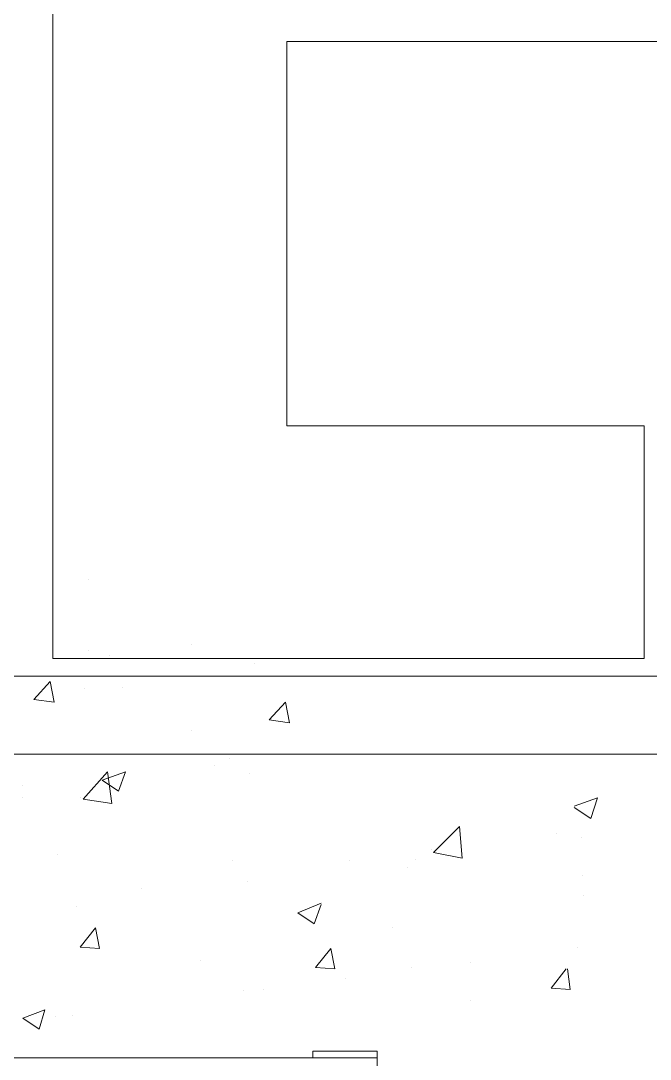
# Paper-space layout '01 Roof Support Layout' of a CAD drawing. Header units: millimetres. Extents: x 5 to 415, y 5 to 292.
# Drawn here: x 107.06 to 135.58, y 68.8 to 115.86 of the extents above; entities that cross this region are included whole.
import ezdxf

# ---------------------------------------------------------------- set-up
doc = ezdxf.new("R2010")
doc.units = ezdxf.units.MM
doc.layers.add('EXISTING', color=7, linetype='Continuous')
doc.layers.add('PROPOSED', color=7, linetype='Continuous')

# ---------------------------------------------------------------- blocks, each defined once
blk = doc.blocks.new('SHEET_01')
at = {"layer": 'EXISTING', "color": 254, "linetype": 'Continuous', "lineweight": 13}
for p, q in [((110.126, 90.558), (110.126, 90.558)), ((114.776, 87.582), (114.776, 87.582)), ((110.126, 87.334), (110.126, 87.334)), ((111.056, 87.086), (111.056, 87.086)), ((117.628, 86.714), (117.628, 86.714)), ((107.646, 85.102), (108.39, 85.908)), ((108.576, 84.978), (108.39, 85.908)), ((111.676, 85.66), (111.676, 85.66)), ((109.94, 85.598), (109.94, 85.598)), ((107.646, 85.102), (108.576, 84.978)), ((118.31, 84.172), (119.054, 84.978)), ((119.24, 84.048), (119.054, 84.978)), ((118.31, 84.172), (119.24, 84.048)), ((114.776, 83.676), (114.776, 83.676)), ((116.512, 82.436), (116.512, 82.436)), ((115.83, 82.126), (115.83, 82.126)), ((109.878, 80.576), (110.994, 81.816)), ((110.746, 81.444), (111.8, 81.816)), ((110.746, 81.444), (111.49, 80.948)), ((110.87, 81.692), (110.87, 81.692)), ((111.18, 80.39), (110.994, 81.816)), ((111.49, 80.948), (111.8, 81.816)), ((117.442, 81.754), (117.442, 81.754)), ((107.15, 81.196), (107.15, 81.196)), ((107.15, 80.638), (107.15, 80.638)), ((109.754, 80.638), (109.754, 80.638)), ((109.878, 80.576), (111.18, 80.39)), ((132.136, 80.266), (133.19, 80.638)), ((132.88, 79.708), (133.19, 80.638)), ((132.136, 80.204), (132.88, 79.708)), ((125.75, 78.158), (126.928, 79.336)), ((127.052, 77.91), (126.928, 79.336)), ((131.33, 79.026), (131.33, 79.026)), ((132.446, 78.84), (132.446, 78.84)), ((125.688, 78.282), (125.688, 78.282)), ((125.75, 78.158), (127.052, 77.91)), ((108.7, 78.096), (108.7, 78.096)), ((116.636, 77.786), (116.636, 77.786)), ((121.968, 77.786), (121.968, 77.786)), ((124.944, 77.848), (124.944, 77.848)), ((124.572, 77.476), (124.572, 77.476)), ((117.318, 76.856), (117.318, 76.856)), ((132.508, 77.104), (132.508, 77.104)), ((112.544, 76.546), (112.544, 76.546)), ((119.612, 75.43), (120.666, 75.864)), ((120.356, 74.934), (120.666, 75.802)), ((132.57, 76.236), (132.57, 76.236)), ((109.568, 75.74), (109.568, 75.74)), ((119.612, 75.43), (120.356, 74.934)), ((109.754, 73.88), (110.436, 74.748)), ((110.622, 73.818), (110.436, 74.748)), ((123.89, 74.748), (123.89, 74.748)), ((109.754, 73.88), (110.622, 73.818)), ((120.418, 72.95), (121.1, 73.818)), ((121.286, 72.888), (121.1, 73.818)), ((132.26, 73.88), (132.26, 73.88)), ((115.21, 73.26), (115.21, 73.26)), ((120.418, 72.95), (121.286, 72.888)), ((124.758, 72.95), (124.758, 72.95)), ((127.424, 73.198), (127.424, 73.198)), ((131.082, 72.02), (131.764, 72.888)), ((131.95, 71.958), (131.826, 72.888)), ((121.782, 72.454), (121.782, 72.454)), ((131.082, 72.02), (131.95, 71.958)), ((117.132, 71.896), (117.132, 71.896)), ((118.062, 71.958), (118.062, 71.958)), ((127.424, 71.462), (127.424, 71.462)), ((107.15, 70.656), (108.142, 71.028)), ((107.15, 70.656), (107.894, 70.16)), ((107.894, 70.16), (108.142, 71.028)), ((108.638, 70.718), (108.638, 70.718)), ((109.382, 70.78), (109.382, 70.78))]:
    blk.add_line(p, q, dxfattribs=at)
at = {"layer": 'PROPOSED', "color": 250, "linetype": 'Continuous', "lineweight": 13}
for p, q in [((108.514, 86.962), (108.514, 125.464)), ((220.982, 114.924), (119.116, 114.924)), ((119.116, 114.924), (119.116, 97.502)), ((119.116, 97.502), (135.298, 97.502)), ((135.298, 97.502), (135.298, 86.962)), ((135.298, 86.962), (108.514, 86.962)), ((135.298, 86.962), (119.116, 86.962)), ((86.814, 86.156), (139.576, 86.156)), ((139.576, 82.622), (90.348, 82.622)), ((61.704, 68.858), (123.208, 68.858)), ((123.208, 69.168), (120.294, 69.168)), ((120.294, 69.168), (120.294, 68.858)), ((123.208, 68.858), (123.208, 69.168)), ((123.208, 66.502), (123.208, 68.858))]:
    blk.add_line(p, q, dxfattribs=at)

psp = doc.layouts.new('01 Roof Support Layout')

# ---------------------------------------------------------------- block references
psp.add_blockref('SHEET_01', (0, 0))

doc.saveas('drawing.dxf')
